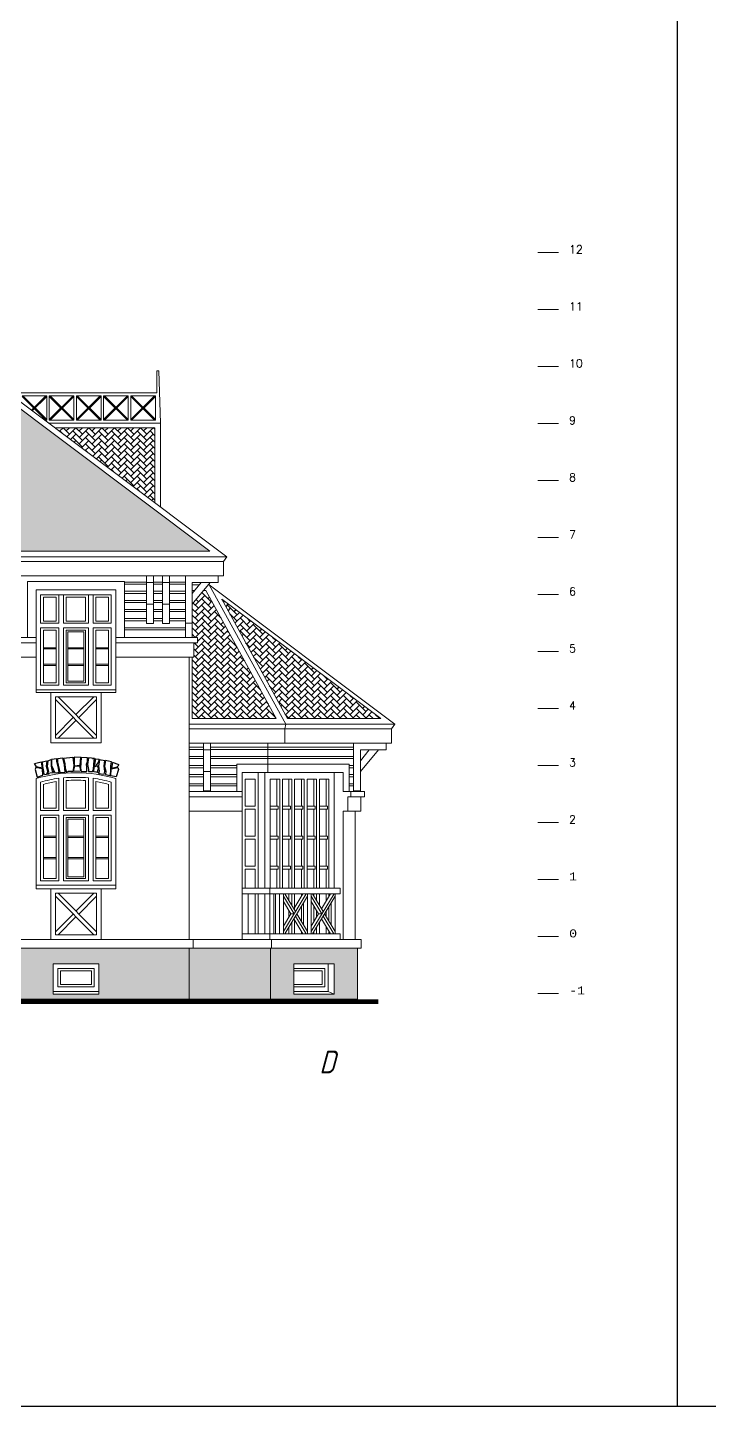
# Model space of a CAD drawing. Header units: inches. Extents: x 50528 to 135443, y 2123 to 51482.
# Drawn here: x 67429 to 79399, y 2123 to 26309 of the extents above; entities that cross this region are included whole.
import ezdxf

# ---------------------------------------------------------------- set-up
doc = ezdxf.new("R2010")
doc.units = ezdxf.units.IN
doc.header["$MEASUREMENT"] = 0
doc.linetypes.add('CENTER2', pattern=[1.125, 0.75, -0.125, 0.125, -0.125])
for name, color, linetype in [('Base axis', 40, 'CENTER2'), ('hatches', 8, 'Continuous'), ('wall', 140, 'Continuous')]:
    doc.layers.add(name, color=color, linetype=linetype)
doc.layers.add('Scale', color=60, linetype='Continuous', lineweight=13)
doc.styles.add('ESKD', font='eskd.shx', dxfattribs={"oblique": 15})
doc.styles.get("Standard").update_dxf_attribs({"font": 'simplex8.shx', "height": 250})

msp = doc.modelspace()

# ---------------------------------------------------------------- hatches: boundary and pattern name
at = {"layer": 'hatches', "ltscale": 50, "true_color": 0xcd6928}
h = msp.add_hatch(dxfattribs=at)
h.set_pattern_fill('AR-HBONE', color=32, scale=20, style=0)
h.paths.add_polyline_path([(64187, 21464), (63649, 21464), (63649, 21365), (64187, 21365)], flags=17)
h.paths.add_polyline_path([(60388, 19245), (60388, 19245), (60388, 19245), (60246, 19245), (62041, 17899), (61558, 17899), (61525, 17924), (58633, 17924), (58600, 17899), (58118, 17899), (60079, 19370), (60246, 19245)], flags=16)
h.paths.add_polyline_path([(61841, 17924), (61834, 17924), (61834, 17924), (61832, 17930)], flags=0)
h.paths.add_polyline_path([(60079, 18883), (61225, 18024), (58933, 18024)], flags=0)
h.paths.add_polyline_path([(60079, 18821), (61075, 18074), (59083, 18074)], flags=0)
h.paths.add_polyline_path([(60677, 19676), (61802, 19642)], flags=16)
h.paths.add_polyline_path([(62123, 18355), (63248, 18321), (63349, 18321), (62224, 18355)], flags=16)
h.paths.add_polyline_path([(63599, 21464), (63599, 21649), (63353, 21464)], flags=17)
h.paths.add_polyline_path([(64187, 21464), (64187, 21695), (63661, 21695), (63649, 21686), (63649, 21464)], flags=17)
h.paths.add_polyline_path([(64237, 21681), (64237, 21464), (64526, 21464)], flags=17)
h.paths.add_polyline_path([(59061, 20070), (59061, 19849), (57126, 19849), (57126, 20070), (57081, 20070), (57081, 20191), (53990, 20191), (53990, 17124), (70629, 17124), (64534, 21695), (64335, 21695), (64642, 21464), (64237, 21464), (64237, 21365), (64328, 21365), (64328, 21154), (64290, 21154), (64290, 19265), (64245, 19265), (64245, 18821), (63613, 18821), (63613, 19265), (63568, 19265), (63568, 21154), (63530, 21154), (63530, 21365), (63599, 21365), (63599, 21464), (63237, 21464), (63544, 21695), (61124, 21695), (59119, 20191), (59104, 20191), (59104, 20070)])
h.paths.add_polyline_path([(62797, 17698), (63451, 17698)], flags=16)
h = msp.add_hatch(dxfattribs=at)
h.set_pattern_fill('AR-HBONE', color=32, scale=20, style=0)
h.paths.add_polyline_path([(67908, 19290), (69663, 17974), (69663, 19290)])
h = msp.add_hatch(dxfattribs=at)
h.set_pattern_fill('AR-HBONE', color=32, scale=20, style=0)
h.paths.add_polyline_path([(70560, 16433), (70518, 16433), (70321, 16196), (70321, 15859), (70316, 15859), (70316, 15610), (70411, 15610), (70411, 15515), (70346, 15515), (70346, 15265), (70316, 15265), (70316, 14188), (71796, 14188)])
h = msp.add_hatch(dxfattribs=at)
h.set_pattern_fill('AR-HBONE', color=32, scale=20, style=0)
h.paths.add_polyline_path([(70837, 16282), (73629, 14188), (71990, 14188)])
at = {"layer": 'hatches'}
h = msp.add_hatch(dxfattribs=at)
h.set_pattern_fill('AR-B816C', color=256, scale=20)
h.paths.add_polyline_path([(73219, 10164), (71696, 10164), (71696, 9264), (73219, 9264)])
h.paths.add_polyline_path([(72104, 9884), (72811, 9884), (72811, 9353), (72104, 9353), (72104, 9403)], flags=16)
h.paths.add_polyline_path([(71696, 10164), (70266, 10164), (70266, 9264), (71696, 9264)])
h.paths.add_polyline_path([(62388, 9890), (61870, 9890), (61870, 10164), (61086, 10164), (61086, 9264), (62388, 9264)])
h.paths.add_polyline_path([(66549, 10164), (62388, 10164), (62388, 9264), (66549, 9264)])
h.paths.add_polyline_path([(70266, 10164), (66549, 10164), (66549, 9264), (70266, 9264)])
h.paths.add_polyline_path([(67879, 9884), (68679, 9884), (68679, 9403), (68679, 9353), (67879, 9353), (67879, 9403)], flags=16)
h.paths.add_polyline_path([(67959, 9804), (68600, 9804), (68600, 9483), (67959, 9483)], flags=0)
h.paths.add_polyline_path([(68009, 9764), (68550, 9764), (68550, 9523), (68009, 9523)], flags=0)

# ---------------------------------------------------------------- linework, layer by layer
for p, q in [((78833, 51482), (78833, 2123)), ((100683, 2123), (50528, 2123))]:
    msp.add_line(p, q)
at = {"layer": 'hatches', "color": 55, "ltscale": 50, "true_color": 0x999b37}
for p, q in [((67549, 13400, -45), (67670, 13428, -45)), ((67549, 13400, -45), (67670, 13428, -45)), ((67554, 13399, -45), (67549, 13400, -45)), ((67584, 13340, -45), (67554, 13399, -45)), ((67584, 13340, -45), (67554, 13399, -45)), ((67575, 13330, -45), (67563, 13294, -45)), ((67575, 13330, -45), (67563, 13294, -45)), ((67690, 13307, -45), (67575, 13330, -45)), ((67690, 13307, -45), (67575, 13330, -45)), ((67688, 13316, -45), (67584, 13340, -45)), ((67688, 13316, -45), (67584, 13340, -45)), ((67670, 13428, -45), (67688, 13316, -45)), ((67670, 13428, -45), (67688, 13316, -45)), ((67685, 13427, -45), (67770, 13446, -45)), ((67685, 13427, -45), (67770, 13446, -45)), ((67685, 13427, -45), (67689, 13350, -45)), ((67685, 13427, -45), (67689, 13350, -45)), ((67689, 13350, -45), (67707, 13257, -45)), ((67689, 13350, -45), (67707, 13257, -45)), ((67696, 13195, -45), (67690, 13307, -45)), ((67696, 13195, -45), (67690, 13307, -45)), ((67770, 13446, -45), (67755, 13352, -45)), ((67755, 13352, -45), (67787, 13249, -45)), ((67786, 13448, -45), (67776, 13350, -45)), ((67776, 13350, -45), (67794, 13257, -45)), ((67786, 13448, -45), (67842, 13469, -45)), ((67842, 13469, -45), (67846, 13352, -45)), ((67846, 13352, -45), (67863, 13266, -45)), ((67941, 13482, -45), (67850, 13470, -45)), ((67850, 13470, -45), (67852, 13366, -45)), ((67852, 13366, -45), (67906, 13239, -45)), ((67943, 13438, -45), (67941, 13482, -45)), ((67969, 13346, -45), (67943, 13438, -45)), ((68050, 13495, -45), (67956, 13483, -45)), ((67956, 13483, -45), (67956, 13421, -45)), ((67956, 13421, -45), (67997, 13245, -45)), ((67985, 13245, -45), (67969, 13346, -45)), ((68076, 13374, -45), (68050, 13495, -45)), ((68063, 13496, -45), (68225, 13511, -45)), ((68063, 13496, -45), (68081, 13400, -45)), ((68092, 13250, -45), (68076, 13374, -45)), ((68081, 13400, -45), (68088, 13319, -45)), ((68088, 13319, -45), (68110, 13250, -45)), ((68241, 13363, -45), (68222, 13257, -45)), ((68225, 13511, -45), (68241, 13363, -45)), ((68233, 13257, -45), (68257, 13354, -45)), ((68245, 13511, -45), (68249, 13358, -45)), ((68362, 13504, -45), (68245, 13511, -45)), ((68249, 13358, -45), (68350, 13369, -45)), ((68257, 13354, -45), (68343, 13359, -45)), ((68343, 13359, -45), (68356, 13278, -45)), ((68350, 13369, -45), (68362, 13504, -45)), ((68371, 13504, -45), (68359, 13316, -45)), ((68359, 13316, -45), (68372, 13257, -45)), ((68479, 13501, -45), (68371, 13504, -45)), ((68466, 13387, -45), (68481, 13434, -45)), ((68469, 13334, -45), (68466, 13387, -45)), ((68472, 13258, -45), (68469, 13334, -45)), ((68481, 13434, -45), (68479, 13501, -45)), ((68499, 13499, -45), (68481, 13383, -45)), ((68481, 13383, -45), (68500, 13295, -45)), ((68605, 13487, -45), (68499, 13499, -45)), ((68687, 13469, -45), (68570, 13484, -45)), ((68587, 13288, -45), (68592, 13390, -45)), ((68592, 13390, -45), (68605, 13487, -45)), ((68592, 13254, -45), (68596, 13340, -45)), ((68596, 13340, -45), (68647, 13361, -45)), ((68620, 13484, -45), (68598, 13348, -45)), ((68598, 13348, -45), (68645, 13366, -45)), ((68640, 13372, -45), (68682, 13432, -45)), ((68642, 13367, -45), (68673, 13326, -45)), ((68673, 13326, -45), (68644, 13236, -45)), ((68695, 13467, -45), (68676, 13352, -45)), ((68676, 13352, -45), (68686, 13268, -45)), ((68682, 13432, -45), (68687, 13469, -45)), ((68783, 13448, -45), (68695, 13467, -45)), ((68774, 13359, -45), (68783, 13448, -45)), ((68783, 13257, -45), (68774, 13359, -45)), ((68796, 13451, -45), (68782, 13350, -45)), ((68782, 13350, -45), (68801, 13263, -45)), ((68902, 13428, -45), (68796, 13451, -45)), ((68889, 13256, -45), (68893, 13357, -45)), ((68891, 13186, -45), (68898, 13307, -45)), ((68893, 13357, -45), (68902, 13428, -45)), ((68898, 13307, -45), (69013, 13330, -45)), ((68898, 13307, -45), (69013, 13330, -45)), ((68921, 13417, -45), (68900, 13316, -45)), ((68900, 13316, -45), (69004, 13340, -45)), ((68900, 13316, -45), (69004, 13340, -45)), ((69039, 13379, -45), (68921, 13417, -45)), ((69039, 13379, -45), (68921, 13417, -45)), ((69004, 13340, -45), (69034, 13369, -45)), ((69004, 13340, -45), (69034, 13369, -45)), ((69013, 13330, -45), (69025, 13294, -45)), ((69013, 13330, -45), (69025, 13294, -45)), ((67563, 13294, -45), (67598, 13160, -45)), ((67563, 13294, -45), (67598, 13160, -45)), ((67598, 13160, -45), (67696, 13195, -45)), ((67598, 13160, -45), (67696, 13195, -45)), ((67727, 13200, -45), (67707, 13257, -45)), ((67803, 13216, -45), (67727, 13200, -45)), ((67764, 13225, -45), (67794, 13257, -45)), ((67887, 13237, -45), (67764, 13225, -45)), ((67787, 13249, -45), (67803, 13216, -45)), ((67863, 13266, -45), (67887, 13237, -45)), ((67906, 13239, -45), (67959, 13242, -45)), ((67959, 13242, -45), (67985, 13245, -45)), ((67997, 13245, -45), (68092, 13250, -45)), ((68110, 13250, -45), (68144, 13262, -45)), ((68352, 13263, -45), (68233, 13257, -45)), ((68356, 13278, -45), (68352, 13263, -45)), ((68372, 13257, -45), (68472, 13258, -45)), ((68500, 13295, -45), (68497, 13260, -45)), ((68497, 13260, -45), (68571, 13258, -45)), ((68571, 13258, -45), (68587, 13288, -45)), ((68694, 13236, -45), (68592, 13254, -45)), ((68686, 13268, -45), (68677, 13227, -45)), ((68677, 13227, -45), (68772, 13211, -45)), ((68772, 13211, -45), (68783, 13257, -45)), ((68801, 13263, -45), (68799, 13207, -45)), ((68799, 13207, -45), (68877, 13192, -45)), ((68877, 13192, -45), (68889, 13256, -45)), ((68982, 13165, -45), (68891, 13186, -45)), ((68982, 13165, -45), (68891, 13186, -45)), ((69025, 13294, -45), (68982, 13165, -45)), ((69025, 13294, -45), (68982, 13165, -45))]:
    msp.add_line(p, q, dxfattribs=at)
at = {"layer": 'hatches', "color": 0}
for p, q in [((66549, 9264, -45), (70266, 9264, -43)), ((70266, 9264, -43), (71696, 9264, -43)), ((71696, 9264, -43), (73219, 9264, -43))]:
    msp.add_line(p, q, dxfattribs=at)
at = {"layer": 'hatches', "color": 55, "ltscale": 50, "true_color": 0x999b37}
msp.add_open_spline([(68222, 13257, -45), (68202, 13258, -45), (68173, 13259, -45), (68144, 13262, -45)], degree=3, dxfattribs=at)
at = {"layer": 'Scale'}
for p, q in [((76388, 22364, -45), (76748, 22364, -45)), ((76388, 21364, -45), (76748, 21364, -45)), ((76388, 20364, -45), (76748, 20364, -45)), ((76388, 19364, -45), (76748, 19364, -45)), ((76388, 18364, -45), (76748, 18364, -45)), ((76388, 17364, -45), (76748, 17364, -45)), ((76388, 16364, -45), (76748, 16364, -45)), ((76388, 15364, -45), (76748, 15364, -45)), ((76388, 14364, -45), (76748, 14364, -45)), ((76388, 13364, -45), (76748, 13364, -45)), ((76388, 12364, -45), (76748, 12364, -45)), ((76388, 11364, -45), (76748, 11364, -45)), ((76388, 10364, -45), (76748, 10364, -45)), ((76388, 9364, -45), (76748, 9364, -45))]:
    msp.add_line(p, q, dxfattribs=at)
at = {"layer": 'Scale', "color": 8, "linetype": 'Continuous', "lineweight": 15, "ltscale": 0.13, "const_width": 80}
msp.add_lwpolyline([(52599, 9224), (73589, 9224)], dxfattribs=at)
at = {"layer": 'wall', "color": 7, "linetype": 'Continuous', "lineweight": 15, "ltscale": 0.13, "true_color": 0xffffff}
for p, q in [((70929, 17024, -43), (64568, 21795, -43)), ((70629, 17124, -43), (64534, 21695, -43)), ((69697, 20285, -41), (69697, 19902, -41)), ((69734, 20285, -41), (69697, 20285, -41)), ((69734, 20285, -41), (69763, 19370, -41)), ((69697, 19902, -41), (67091, 19902, -41)), ((67765, 19852, -41), (67332, 19852, -41)), ((67332, 19838, -41), (67750, 19420, -41)), ((67346, 19852, -41), (67765, 19434, -41)), ((67496, 19599, -41), (67750, 19852, -41)), ((67512, 19586, -41), (67765, 19838, -41)), ((67765, 19852, -41), (67765, 19420, -41)), ((67765, 19852, -41), (67765, 19420, -41)), ((67810, 19434, -41), (68228, 19852, -41)), ((68242, 19852, -41), (67810, 19852, -41)), ((67810, 19852, -41), (67810, 19420, -41)), ((67810, 19838, -41), (68228, 19420, -41)), ((67824, 19852, -41), (68242, 19434, -41)), ((67824, 19420, -41), (68242, 19838, -41)), ((68242, 19852, -41), (68242, 19420, -41)), ((68242, 19852, -41), (68242, 19420, -41)), ((68572, 19852, -41), (68287, 19852, -41)), ((68287, 19434, -41), (68705, 19852, -41)), ((68720, 19852, -41), (68287, 19852, -41)), ((68287, 19852, -41), (68287, 19420, -41)), ((68287, 19838, -41), (68705, 19420, -41)), ((68301, 19852, -41), (68720, 19434, -41)), ((68301, 19420, -41), (68720, 19838, -41)), ((68720, 19852, -41), (68720, 19420, -41)), ((68720, 19852, -41), (68720, 19420, -41)), ((69050, 19852, -41), (68765, 19852, -41)), ((68765, 19434, -41), (69183, 19852, -41)), ((69197, 19852, -41), (68765, 19852, -41)), ((68765, 19852, -41), (68765, 19420, -41)), ((68765, 19838, -41), (69183, 19420, -41)), ((68779, 19852, -41), (69197, 19434, -41)), ((68779, 19420, -41), (69197, 19838, -41)), ((69197, 19852, -41), (69197, 19420, -41)), ((69197, 19852, -41), (69197, 19420, -41)), ((69527, 19852, -41), (69242, 19852, -41)), ((69242, 19434, -41), (69660, 19852, -41)), ((69675, 19852, -41), (69242, 19852, -41)), ((69242, 19852, -41), (69242, 19420, -41)), ((69242, 19838, -41), (69660, 19420, -41)), ((69256, 19852, -41), (69675, 19434, -41)), ((69256, 19420, -41), (69675, 19838, -41)), ((69675, 19852, -41), (69675, 19420, -41)), ((67734, 19420, -41), (67765, 19420, -41)), ((67801, 19370, -45), (69763, 19370, -45)), ((67801, 19370, -41), (69763, 19370, -41)), ((67810, 19420, -41), (68242, 19420, -41)), ((68287, 19420, -41), (68720, 19420, -41)), ((68765, 19420, -41), (69197, 19420, -41)), ((69242, 19420, -41), (69675, 19420, -41)), ((69763, 17899, -43), (69763, 19370, -41)), ((67908, 19290, -41), (69663, 19290, -41)), ((69663, 17974, -43), (69663, 19290, -41)), ((70929, 17024, -40), (53890, 17024, -40)), ((53890, 16944, -40), (70869, 16944, -40)), ((70629, 17124, -40), (53990, 17124, -40)), ((70869, 16944, -43), (70929, 17024, -43)), ((70869, 16694, -43), (70869, 16944, -43)), ((70869, 16944, -43), (70869, 16694, -43)), ((53890, 16694, -45), (70869, 16694, -45)), ((69520, 16694, -40), (69520, 15857, -40)), ((69640, 16694, -40), (69640, 15857, -40)), ((69800, 16694, -38), (69800, 15857, -38)), ((69920, 16694, -38), (69920, 15857, -38)), ((70201, 16694, -43), (70201, 15610, -43)), ((70774, 16696, -43), (70774, 16576, -43)), ((67429, 16594, -45), (67429, 15610, -45)), ((67429, 16594, -45), (69129, 16594, -45)), ((69129, 16594, -45), (69129, 15610, -45)), ((69129, 16582, -43), (69520, 16582, -38)), ((69129, 16544, -43), (69520, 16544, -38)), ((69640, 16574, -40), (69520, 16574, -40)), ((69640, 16583, -38), (69800, 16583, -38)), ((69640, 16544, -38), (69800, 16544, -38)), ((69920, 16574, -38), (69800, 16574, -38)), ((69920, 16583, -38), (70201, 16583, -43)), ((69920, 16544, -38), (70201, 16544, -43)), ((70321, 16576, -43), (70774, 16576, -43)), ((70321, 16576, -43), (70321, 15859, -43)), ((70321, 16196, -43), (70637, 16576, -43)), ((70321, 16381, -43), (70475, 16576, -43)), ((70440, 16533, -45), (70321, 16533, -45)), ((70619, 16533, -45), (70601, 16533, -45)), ((73879, 14088, -45), (70619, 16533, -45)), ((71965, 14088, -45), (70619, 16533, -45)), ((67579, 16444, -45), (67579, 14647, -45)), ((67579, 16444, -45), (68979, 16444, -45)), ((68899, 16359, -45), (67659, 16359, -45)), ((67659, 16359, -45), (67659, 15859, -45)), ((67709, 16319, -45), (67709, 15899, -45)), ((67929, 16319, -45), (67709, 16319, -45)), ((67929, 16319, -45), (67929, 15899, -45)), ((67979, 16359, -45), (67979, 15859, -45)), ((67979, 16359, -45), (67979, 15859, -45)), ((68059, 16359, -45), (68059, 15859, -45)), ((68449, 16319, -45), (68109, 16319, -45)), ((68109, 16319, -45), (68109, 15899, -45)), ((68449, 16319, -45), (68449, 15899, -45)), ((68499, 16359, -45), (68499, 15859, -45)), ((68579, 16359, -45), (68579, 15899, -45)), ((68579, 16359, -45), (68579, 15859, -45)), ((68849, 16319, -45), (68629, 16319, -45)), ((68629, 16319, -45), (68629, 15899, -45)), ((68849, 16319, -45), (68849, 15899, -45)), ((68899, 16359, -45), (68899, 15859, -45)), ((68979, 16444, -45), (68979, 14647, -45)), ((69129, 16422, -43), (69520, 16422, -38)), ((69129, 16384, -43), (69520, 16384, -38)), ((69129, 16262, -43), (69520, 16262, -38)), ((69129, 16224, -43), (69520, 16224, -38)), ((69640, 16422, -38), (69800, 16422, -38)), ((69640, 16384, -38), (69800, 16384, -38)), ((69640, 16262, -38), (69800, 16262, -38)), ((69640, 16224, -38), (69800, 16224, -38)), ((69920, 16422, -38), (70201, 16422, -43)), ((69920, 16384, -38), (70201, 16384, -43)), ((69920, 16262, -38), (70201, 16262, -43)), ((69920, 16224, -38), (70201, 16224, -43)), ((70361, 16433, -45), (70321, 16433, -45)), ((70560, 16433, -45), (70518, 16433, -45)), ((71796, 14188, -45), (70560, 16433, -45)), ((73629, 14188, -45), (70837, 16282, -45)), ((71990, 14188, -45), (70837, 16282, -45)), ((69129, 16102, -43), (69520, 16102, -38)), ((69129, 16064, -43), (69520, 16064, -38)), ((69640, 16194, -40), (69520, 16194, -40)), ((69640, 16102, -38), (69800, 16102, -38)), ((69640, 16064, -38), (69800, 16064, -38)), ((69920, 16194, -38), (69800, 16194, -38)), ((69920, 16102, -38), (70201, 16102, -43)), ((69920, 16064, -38), (70201, 16064, -43)), ((67979, 15859, -45), (67659, 15859, -45)), ((67659, 15779, -45), (67979, 15779, -45)), ((67659, 15779, -45), (67979, 15779, -45)), ((67659, 15779, -45), (67659, 14773, -45)), ((67929, 15899, -45), (67709, 15899, -45)), ((67709, 15739, -45), (67709, 14813, -45)), ((67709, 15739, -45), (67929, 15739, -45)), ((67929, 15739, -45), (67929, 14813, -45)), ((67979, 15779, -45), (67979, 14773, -45)), ((67979, 15779, -45), (67979, 14773, -45)), ((68499, 15859, -45), (68059, 15859, -45)), ((68499, 15779, -45), (68059, 15779, -45)), ((68499, 15779, -45), (68059, 15779, -45)), ((68059, 15779, -45), (68059, 14773, -45)), ((68059, 15779, -45), (68059, 14773, -45)), ((68449, 15899, -45), (68109, 15899, -45)), ((68449, 15739, -45), (68109, 15739, -45)), ((68449, 15739, -45), (68109, 15739, -45)), ((68109, 15739, -45), (68109, 14813, -45)), ((68109, 15739, -45), (68109, 14813, -45)), ((68449, 15739, -45), (68449, 14813, -45)), ((68449, 15739, -45), (68449, 14813, -45)), ((68499, 15899, -45), (68499, 15859, -45)), ((68499, 15779, -45), (68499, 14773, -45)), ((68499, 15779, -45), (68499, 14773, -45)), ((68899, 15859, -45), (68579, 15859, -45)), ((68899, 15859, -45), (68579, 15859, -45)), ((68579, 15779, -45), (68579, 14773, -45)), ((68579, 15779, -45), (68579, 14773, -45)), ((68899, 15779, -45), (68579, 15779, -45)), ((68899, 15779, -45), (68579, 15779, -45)), ((68849, 15899, -45), (68629, 15899, -45)), ((68629, 15739, -45), (68629, 14813, -45)), ((68849, 15739, -45), (68629, 15739, -45)), ((68849, 15739, -45), (68849, 14813, -45)), ((68899, 15779, -45), (68899, 14773, -45)), ((69129, 15942, -43), (69520, 15942, -43)), ((69129, 15904, -43), (69520, 15904, -43)), ((69129, 15782, -43), (70201, 15782, -43)), ((69129, 15743, -43), (70201, 15743, -43)), ((69640, 15857, -40), (69520, 15857, -40)), ((69640, 15942, -43), (69800, 15942, -43)), ((69640, 15904, -43), (69800, 15904, -43)), ((69920, 15857, -38), (69800, 15857, -38)), ((69920, 15942, -43), (70201, 15942, -43)), ((69920, 15904, -43), (70201, 15904, -43)), ((70321, 15859, -43), (70201, 15859, -43)), ((70316, 15859, -43), (70316, 15610, -43)), ((62870, 15610, -45), (67579, 15610, -45)), ((67579, 15515, -45), (62870, 15515, -45)), ((68419, 15709, -45), (68139, 15709, -45)), ((68139, 15709, -45), (68139, 14843, -45)), ((68419, 15709, -45), (68419, 14843, -45)), ((68979, 15610, -43), (70411, 15610, -43)), ((70411, 15515, -43), (68979, 15515, -43)), ((70346, 15265, -43), (70346, 15515, -43)), ((70411, 15610, -43), (70411, 15515, -43)), ((67579, 15265, -45), (62870, 15265, -47)), ((67709, 15430, -45), (67929, 15430, -45)), ((67709, 15410, -45), (67929, 15410, -45)), ((68139, 15430, -45), (68419, 15430, -45)), ((68139, 15410, -45), (68419, 15410, -45)), ((68629, 15430, -45), (68849, 15430, -45)), ((68629, 15410, -45), (68849, 15410, -45)), ((70346, 15265, -43), (68979, 15265, -43)), ((70266, 15265, -43), (70266, 10314, -43)), ((70316, 15265, -43), (70316, 14188, -43)), ((67709, 15142, -45), (67929, 15142, -45)), ((67709, 15122, -45), (67929, 15122, -45)), ((68139, 15142, -45), (68419, 15142, -45)), ((68139, 15122, -45), (68419, 15122, -45)), ((68629, 15142, -45), (68849, 15142, -45)), ((68629, 15122, -45), (68849, 15122, -45)), ((67979, 14773, -45), (67659, 14773, -45)), ((67709, 14813, -45), (67929, 14813, -45)), ((68499, 14773, -45), (68059, 14773, -45)), ((68109, 14813, -45), (68449, 14813, -45)), ((68419, 14843, -45), (68139, 14843, -45)), ((68899, 14773, -45), (68579, 14773, -45)), ((68629, 14813, -45), (68849, 14813, -45)), ((67579, 14693, -45), (68979, 14693, -45)), ((68979, 14693, -45), (67579, 14693, -45)), ((68979, 14647, -45), (67579, 14647, -45)), ((67837, 14647, -45), (67837, 13762, -45)), ((68642, 14572, -45), (67917, 14572, -45)), ((67917, 13842, -45), (67917, 14572, -45)), ((68591, 13842, -46), (67917, 14521, -45)), ((68642, 13893, -46), (67967, 14572, -45)), ((68591, 14572, -45), (68279, 14258, -45)), ((68642, 14521, -45), (68330, 14207, -45)), ((68642, 13842, -45), (68642, 14572, -45)), ((68722, 13762, -45), (68722, 14647, -45)), ((68228, 14207, -45), (67917, 13893, -46)), ((68279, 14156, -45), (67967, 13842, -46)), ((70266, 14088, -45), (73882, 14088, -45)), ((70316, 14188, -45), (71796, 14188, -45)), ((71945, 14008, -43), (71965, 14088, -45)), ((71990, 14188, -45), (73629, 14188, -45)), ((73819, 14008, -45), (73879, 14088, -45)), ((67917, 13842, -46), (68642, 13842, -46)), ((73819, 14008, -45), (70266, 14008, -45)), ((71945, 13758, -43), (71945, 14008, -43)), ((73819, 13758, -45), (73819, 14008, -45)), ((73819, 14008, -45), (73819, 13758, -45)), ((67837, 13762, -46), (68722, 13762, -46)), ((70266, 13758, -45), (73819, 13758, -45)), ((73819, 13758, -45), (70266, 13758, -45)), ((70266, 13685, -43), (70518, 13686, -43)), ((70266, 13646, -43), (70518, 13646, -43)), ((70518, 13758, -45), (70518, 12921, -45)), ((70638, 13638, -45), (70518, 13638, -45)), ((70638, 13758, -45), (70638, 12921, -45)), ((70638, 13685, -45), (73151, 13687, -45)), ((70638, 13646, -45), (73151, 13646, -45)), ((71647, 13240, -51), (71647, 13758, -44)), ((73151, 13758, -45), (73151, 12911, -45)), ((73271, 13640, -45), (73724, 13640, -45)), ((73271, 13640, -45), (73271, 12923, -45)), ((73271, 13260, -45), (73587, 13640, -45)), ((73271, 13445, -45), (73425, 13640, -45)), ((73724, 13760, -45), (73724, 13640, -45)), ((70266, 13525, -43), (70518, 13525, -43)), ((70266, 13486, -43), (70518, 13486, -43)), ((70266, 13365, -43), (70518, 13365, -43)), ((70266, 13326, -43), (70518, 13326, -43)), ((70638, 13524, -45), (73151, 13525, -45)), ((70638, 13486, -45), (73151, 13486, -45)), ((70638, 13365, -45), (71105, 13365, -45)), ((70638, 13326, -45), (71105, 13326, -45)), ((71105, 13390, -45), (71105, 12911, -45)), ((73076, 13390, -45), (71105, 13390, -45)), ((73076, 12911, -45), (73076, 13390, -45)), ((73076, 13365, -45), (73151, 13365, -45)), ((73076, 13326, -45), (73151, 13326, -45)), ((67579, 13136, -45), (67579, 11199, -45)), ((67659, 13074, -45), (67659, 12574, -45)), ((67929, 13084, -45), (67929, 12614, -45)), ((67979, 13141, -45), (67979, 12574, -45)), ((67979, 13141, -45), (67979, 12574, -45)), ((68059, 13148, -45), (68059, 12574, -45)), ((68109, 13102, -45), (68109, 12614, -45)), ((68449, 13102, -45), (68449, 12614, -45)), ((68499, 13148, -45), (68499, 12574, -45)), ((68579, 13141, -45), (68579, 12614, -45)), ((68579, 13141, -45), (68579, 12574, -45)), ((68629, 13084, -45), (68629, 12614, -45)), ((68899, 13074, -45), (68899, 12574, -45)), ((68979, 13136, -45), (68979, 11199, -45)), ((70266, 13205, -43), (70518, 13205, -43)), ((70266, 13166, -43), (70518, 13166, -43)), ((70638, 13258, -45), (70518, 13258, -45)), ((70638, 13205, -45), (71105, 13205, -45)), ((70638, 13166, -45), (71105, 13166, -45)), ((71199, 13240, -43), (71199, 10314, -43)), ((72969, 13240, -45), (71199, 13240, -45)), ((71426, 13125, -47), (71249, 13125, -47)), ((71249, 13125, -47), (71249, 12649, -45)), ((71426, 13125, -47), (71426, 12649, -45)), ((71476, 13240, -47), (71476, 11214, -43)), ((71597, 11214, -43), (71597, 13240, -47)), ((71690, 13125, -47), (71855, 13125, -47)), ((71690, 11214, -43), (71690, 13125, -47)), ((71786, 13125, -47), (71855, 13125, -47)), ((71786, 13125, -47), (71855, 13125, -47)), ((71786, 13125, -47), (71855, 13125, -47)), ((71786, 13125, -47), (71855, 13125, -47)), ((71786, 13125, -47), (71855, 13125, -47)), ((71805, 12649, -45), (71805, 13125, -47)), ((71805, 12649, -45), (71805, 13125, -47)), ((71805, 12649, -45), (71805, 13125, -47)), ((71855, 11214, -43), (71855, 13125, -47)), ((71855, 11214, -43), (71855, 13125, -47)), ((71855, 11214, -43), (71855, 13125, -47)), ((71905, 13125, -47), (72068, 13125, -47)), ((71905, 11214, -43), (71905, 13125, -47)), ((71905, 11214, -43), (71905, 13125, -47)), ((71905, 11214, -43), (71905, 13125, -47)), ((71944, 13125, -47), (72068, 13125, -47)), ((71944, 13125, -47), (72068, 13125, -47)), ((71944, 13125, -47), (72068, 13125, -47)), ((71944, 13125, -47), (72068, 13125, -47)), ((71944, 13125, -47), (72068, 13125, -47)), ((72018, 12649, -45), (72018, 13125, -47)), ((72018, 12649, -45), (72018, 13125, -47)), ((72018, 12649, -45), (72018, 13125, -47)), ((72068, 11214, -43), (72068, 13125, -47)), ((72068, 11214, -43), (72068, 13125, -47)), ((72068, 11214, -43), (72068, 13125, -47)), ((72118, 13125, -47), (72287, 13125, -47)), ((72118, 11214, -43), (72118, 13125, -47)), ((72118, 11214, -43), (72118, 13125, -47)), ((72118, 11214, -43), (72118, 13125, -47)), ((72137, 13125, -47), (72287, 13125, -47)), ((72237, 12649, -45), (72237, 13125, -47)), ((72287, 11214, -43), (72287, 13125, -47)), ((72337, 11214, -43), (72337, 13125, -47)), ((72337, 13125, -47), (72502, 13125, -47)), ((72337, 13125, -47), (72502, 13125, -47)), ((72452, 13125, -47), (72452, 12649, -45)), ((72502, 13125, -47), (72502, 11214, -43)), ((72552, 13125, -47), (72719, 13125, -47)), ((72552, 13125, -47), (72552, 11214, -43)), ((72552, 13125, -47), (72719, 13125, -47)), ((72669, 12649, -45), (72669, 13125, -47)), ((72719, 11863, -43), (72719, 13125, -47)), ((72813, 11214, -43), (72813, 13240, -47)), ((72969, 12911, -43), (72969, 13240, -43)), ((73076, 13205, -45), (73151, 13205, -45)), ((73076, 13166, -45), (73151, 13166, -45)), ((67709, 13035, -45), (67709, 12614, -45)), ((68849, 13035, -45), (68849, 12614, -45)), ((70266, 13045, -45), (70518, 13045, -45)), ((70266, 13006, -45), (70518, 13006, -45)), ((71199, 12911, -47), (70266, 12911, -47)), ((70518, 12921, -45), (70638, 12921, -45)), ((70638, 13045, -45), (71105, 13045, -45)), ((70638, 13006, -45), (71105, 13006, -45)), ((73346, 12911, -47), (72969, 12911, -47)), ((73076, 13045, -45), (73151, 13045, -45)), ((73076, 13006, -45), (73151, 13006, -45)), ((73102, 12911, -45), (73102, 12816, -45)), ((73271, 12923, -45), (73151, 12923, -45)), ((73346, 12911, -45), (73346, 12816, -45)), ((67929, 12614, -45), (67709, 12614, -45)), ((68449, 12614, -45), (68109, 12614, -45)), ((68499, 12614, -45), (68499, 12574, -45)), ((68849, 12614, -45), (68629, 12614, -45)), ((71199, 12816, -47), (70266, 12816, -47)), ((71426, 12649, -45), (71249, 12649, -45)), ((71426, 12599, -45), (71249, 12599, -45)), ((71249, 12599, -45), (71249, 12123, -43)), ((71426, 12599, -45), (71426, 12123, -43)), ((71690, 12649, -45), (71830, 12649, -45)), ((71690, 12599, -45), (71830, 12599, -45)), ((71690, 12599, -45), (71830, 12599, -45)), ((71690, 12599, -45), (71830, 12599, -45)), ((71752, 12649, -45), (71830, 12649, -45)), ((71752, 12649, -45), (71830, 12649, -45)), ((71805, 12123, -43), (71805, 12599, -45)), ((71805, 12123, -43), (71805, 12599, -45)), ((71805, 12123, -43), (71805, 12599, -45)), ((71830, 12599, -45), (71830, 12649, -45)), ((71830, 12599, -45), (71830, 12649, -45)), ((71830, 12599, -45), (71830, 12649, -45)), ((71905, 12649, -45), (72043, 12649, -45)), ((71905, 12599, -45), (72043, 12599, -45)), ((71944, 12649, -45), (72043, 12649, -45)), ((71944, 12649, -45), (72043, 12649, -45)), ((71944, 12599, -45), (72043, 12599, -45)), ((71944, 12599, -45), (72043, 12599, -45)), ((72018, 12123, -43), (72018, 12599, -45)), ((72018, 12123, -43), (72018, 12599, -45)), ((72018, 12123, -43), (72018, 12599, -45)), ((72043, 12599, -45), (72043, 12649, -45)), ((72043, 12599, -45), (72043, 12649, -45)), ((72043, 12599, -45), (72043, 12649, -45)), ((72118, 12649, -45), (72262, 12649, -45)), ((72118, 12599, -45), (72262, 12599, -45)), ((72237, 12123, -43), (72237, 12599, -45)), ((72262, 12599, -45), (72262, 12649, -45)), ((72337, 12649, -45), (72477, 12649, -45)), ((72337, 12599, -45), (72477, 12599, -45)), ((72452, 12599, -45), (72452, 12123, -43)), ((72477, 12599, -45), (72477, 12649, -45)), ((72552, 12649, -45), (72694, 12649, -45)), ((72552, 12599, -45), (72694, 12599, -45)), ((72669, 12123, -43), (72669, 12599, -45)), ((72694, 12599, -45), (72694, 12649, -45)), ((73346, 12816, -47), (73052, 12816, -45)), ((73052, 12566, -45), (73052, 12816, -45)), ((73281, 12566, -45), (73281, 12816, -45)), ((67979, 12574, -45), (67659, 12574, -45)), ((67659, 12494, -45), (67979, 12494, -45)), ((67659, 12494, -45), (67979, 12494, -45)), ((67659, 12494, -45), (67659, 11344, -45)), ((67709, 12454, -45), (67709, 11384, -45)), ((67709, 12454, -45), (67929, 12454, -45)), ((67929, 12454, -45), (67929, 11384, -45)), ((67979, 12494, -45), (67979, 11344, -45)), ((67979, 12494, -45), (67979, 11344, -45)), ((68499, 12574, -45), (68059, 12574, -45)), ((68499, 12494, -45), (68059, 12494, -45)), ((68499, 12494, -45), (68059, 12494, -45)), ((68059, 12494, -45), (68059, 11344, -45)), ((68059, 12494, -45), (68059, 11344, -45)), ((68449, 12454, -45), (68109, 12454, -45)), ((68449, 12454, -45), (68109, 12454, -45)), ((68109, 12454, -45), (68109, 11384, -45)), ((68419, 12424, -45), (68139, 12424, -45)), ((68139, 12424, -45), (68139, 11414, -45)), ((68419, 12424, -45), (68419, 11414, -45)), ((68449, 12454, -45), (68449, 11384, -45)), ((68499, 12494, -45), (68499, 11344, -45)), ((68499, 12494, -45), (68499, 11344, -45)), ((68899, 12574, -45), (68579, 12574, -45)), ((68899, 12574, -45), (68579, 12574, -45)), ((68579, 12494, -45), (68579, 11344, -45)), ((68579, 12494, -45), (68579, 11344, -45)), ((68899, 12494, -45), (68579, 12494, -45)), ((68899, 12494, -45), (68579, 12494, -45)), ((68629, 12454, -45), (68629, 11384, -45)), ((68849, 12454, -45), (68629, 12454, -45)), ((68849, 12454, -45), (68849, 11384, -45)), ((68899, 12494, -45), (68899, 11344, -45)), ((70266, 12566, -47), (71199, 12566, -47)), ((71199, 12556, -43), (71199, 12556, -43)), ((72719, 11214, -43), (72719, 12381, -43)), ((72969, 12566, -47), (73281, 12566, -47)), ((72969, 10314, -46), (72969, 12566, -43)), ((73183, 12566, -43), (73183, 10314, -43)), ((67709, 12123, -45), (67929, 12123, -45)), ((67709, 12103, -45), (67929, 12103, -45)), ((68139, 12123, -45), (68419, 12123, -45)), ((68139, 12103, -45), (68419, 12103, -45)), ((68629, 12123, -45), (68849, 12123, -45)), ((68629, 12103, -45), (68849, 12103, -45)), ((71426, 12123, -43), (71249, 12123, -43)), ((71690, 12123, -43), (71830, 12123, -43)), ((71690, 12123, -43), (71830, 12123, -43)), ((71690, 12123, -43), (71830, 12123, -43)), ((71830, 12073, -43), (71830, 12123, -43)), ((71830, 12073, -43), (71830, 12123, -43)), ((71830, 12073, -43), (71830, 12123, -43)), ((71905, 12123, -43), (72043, 12123, -43)), ((71944, 12123, -43), (72043, 12123, -43)), ((71944, 12123, -43), (72043, 12123, -43)), ((72043, 12073, -43), (72043, 12123, -43)), ((72043, 12073, -43), (72043, 12123, -43)), ((72043, 12073, -43), (72043, 12123, -43)), ((72118, 12123, -43), (72262, 12123, -43)), ((72262, 12073, -43), (72262, 12123, -43)), ((72337, 12123, -43), (72477, 12123, -43)), ((72477, 12123, -43), (72477, 12073, -43)), ((72552, 12123, -43), (72694, 12123, -43)), ((72694, 12073, -43), (72694, 12123, -43)), ((71426, 12073, -43), (71249, 12073, -43)), ((71249, 12073, -43), (71249, 11597, -43)), ((71426, 12073, -43), (71426, 11597, -43)), ((71690, 12073, -43), (71830, 12073, -43)), ((71752, 12073, -43), (71830, 12073, -43)), ((71752, 12073, -43), (71830, 12073, -43)), ((71805, 11597, -43), (71805, 12073, -43)), ((71805, 11597, -43), (71805, 12073, -43)), ((71805, 11597, -43), (71805, 12073, -43)), ((71905, 12073, -43), (72043, 12073, -43)), ((71944, 12073, -43), (72043, 12073, -43)), ((71944, 12073, -43), (72043, 12073, -43)), ((72018, 11597, -43), (72018, 12073, -43)), ((72018, 11597, -43), (72018, 12073, -43)), ((72018, 11597, -43), (72018, 12073, -43)), ((72118, 12073, -43), (72262, 12073, -43)), ((72237, 11597, -43), (72237, 12073, -43)), ((72337, 12073, -43), (72477, 12073, -43)), ((72452, 12073, -43), (72452, 11597, -43)), ((72552, 12073, -43), (72694, 12073, -43)), ((72669, 11597, -43), (72669, 12073, -43)), ((67709, 11749, -45), (67929, 11749, -45)), ((67709, 11729, -45), (67929, 11729, -45)), ((68139, 11749, -45), (68419, 11749, -45)), ((68139, 11729, -45), (68419, 11729, -45)), ((68629, 11749, -45), (68849, 11749, -45)), ((68629, 11729, -45), (68849, 11729, -45)), ((67709, 11384, -45), (67929, 11384, -45)), ((68109, 11384, -45), (68449, 11384, -45)), ((68419, 11414, -45), (68139, 11414, -45)), ((68629, 11384, -45), (68849, 11384, -45)), ((71426, 11597, -43), (71249, 11597, -43)), ((71426, 11547, -43), (71249, 11547, -43)), ((71249, 11547, -43), (71249, 11214, -43)), ((71426, 11547, -43), (71426, 11214, -43)), ((71690, 11597, -43), (71830, 11597, -43)), ((71690, 11597, -43), (71830, 11597, -43)), ((71690, 11597, -43), (71830, 11597, -43)), ((71690, 11547, -43), (71830, 11547, -43)), ((71752, 11547, -43), (71830, 11547, -43)), ((71752, 11547, -43), (71830, 11547, -43)), ((71805, 11214, -43), (71805, 11547, -43)), ((71805, 11214, -43), (71805, 11547, -43)), ((71805, 11214, -43), (71805, 11547, -43)), ((71830, 11547, -43), (71830, 11597, -43)), ((71830, 11547, -43), (71830, 11597, -43)), ((71830, 11547, -43), (71830, 11597, -43)), ((71905, 11597, -43), (72043, 11597, -43)), ((71905, 11547, -43), (72043, 11547, -43)), ((71944, 11597, -43), (72043, 11597, -43)), ((71944, 11597, -43), (72043, 11597, -43)), ((71944, 11547, -43), (72043, 11547, -43)), ((71944, 11547, -43), (72043, 11547, -43)), ((72018, 11214, -43), (72018, 11547, -43)), ((72018, 11214, -43), (72018, 11547, -43)), ((72018, 11214, -43), (72018, 11547, -43)), ((72043, 11547, -43), (72043, 11597, -43)), ((72043, 11547, -43), (72043, 11597, -43)), ((72043, 11547, -43), (72043, 11597, -43)), ((72118, 11597, -43), (72262, 11597, -43)), ((72118, 11547, -43), (72262, 11547, -43)), ((72237, 11214, -43), (72237, 11547, -43)), ((72262, 11547, -43), (72262, 11597, -43)), ((72337, 11597, -43), (72477, 11597, -43)), ((72337, 11547, -43), (72477, 11547, -43)), ((72452, 11547, -43), (72452, 11214, -43)), ((72477, 11597, -43), (72477, 11547, -43)), ((72477, 11597, -43), (72477, 11547, -43)), ((72552, 11597, -43), (72694, 11597, -43)), ((72552, 11547, -43), (72694, 11547, -43)), ((72669, 11214, -43), (72669, 11547, -43)), ((72694, 11547, -43), (72694, 11597, -43)), ((72694, 11547, -43), (72694, 11597, -43)), ((67579, 11264, -45), (68979, 11264, -45)), ((68979, 11264, -45), (67579, 11264, -45)), ((68979, 11199, -45), (67579, 11199, -45)), ((67979, 11344, -45), (67659, 11344, -45)), ((67837, 11199, -45), (67837, 10314, -45)), ((68499, 11344, -45), (68059, 11344, -45)), ((68899, 11344, -45), (68579, 11344, -45)), ((68722, 10314, -45), (68722, 11199, -45)), ((71199, 11214, -43), (72919, 11214, -43)), ((71734, 11214, -43), (71212, 11214, -43)), ((71685, 11214, -43), (71685, 10314, -43)), ((72919, 11214, -43), (72919, 11116, -43)), ((68642, 11124, -45), (67917, 11124, -45)), ((67917, 10394, -45), (67917, 11124, -45)), ((68591, 10394, -46), (67917, 11073, -45)), ((68642, 10445, -46), (67967, 11124, -45)), ((68591, 11124, -45), (68279, 10810, -45)), ((68642, 11073, -45), (68330, 10759, -45)), ((68642, 10394, -45), (68642, 11124, -45)), ((71199, 11116, -43), (71685, 11116, -43)), ((71299, 11116, -43), (71299, 10412, -43)), ((71426, 11114, -43), (71426, 10412, -43)), ((71476, 11116, -43), (71476, 10412, -43)), ((71593, 11116, -43), (71593, 10412, -43)), ((72919, 11116, -43), (71615, 11116, -43)), ((71752, 11116, -43), (71752, 10412, -43)), ((71784, 11116, -43), (71784, 10412, -43)), ((71854, 11116, -43), (71854, 10412, -43)), ((71921, 11116, -43), (71921, 10412, -43)), ((71921, 11116, -43), (71921, 10412, -43)), ((71921, 10451, -43), (72320, 11116, -43)), ((71921, 11075, -43), (72108, 10763, -43)), ((71921, 10978, -43), (72050, 10763, -43)), ((71943, 11116, -43), (72132, 10802, -43)), ((71944, 10412, -43), (72342, 11075, -43)), ((72018, 10992, -43), (72018, 11116, -43)), ((72018, 10992, -43), (72018, 11116, -43)), ((72068, 10908, -43), (72068, 11116, -43)), ((72068, 10908, -43), (72068, 11116, -43)), ((72102, 10850, -43), (72262, 11116, -43)), ((72118, 10825, -43), (72118, 11116, -43)), ((72118, 10825, -43), (72118, 11116, -43)), ((72118, 10825, -43), (72118, 11116, -43)), ((72237, 11074, -43), (72237, 11116, -43)), ((72237, 10626, -43), (72237, 10899, -43)), ((72272, 10958, -43), (72272, 10567, -43)), ((72342, 11114, -43), (72342, 10412, -43)), ((72409, 10451, -43), (72809, 11116, -43)), ((72409, 11114, -43), (72409, 10412, -43)), ((72409, 11114, -43), (72409, 10412, -43)), ((72409, 11075, -43), (72597, 10763, -43)), ((72409, 10978, -43), (72538, 10763, -43)), ((72431, 11116, -43), (72620, 10802, -43)), ((72433, 10412, -43), (72831, 11075, -43)), ((72452, 11116, -43), (72452, 11081, -43)), ((72452, 10906, -43), (72452, 10619, -43)), ((72502, 11116, -43), (72502, 10998, -43)), ((72552, 11116, -43), (72552, 10915, -43)), ((72591, 10850, -43), (72750, 11116, -43)), ((72669, 10981, -43), (72669, 11116, -43)), ((72719, 11064, -43), (72719, 11116, -43)), ((72719, 10636, -43), (72719, 10889, -43)), ((72761, 10958, -43), (72761, 10567, -43)), ((72831, 11116, -43), (72831, 10412, -43)), ((68228, 10759, -45), (67917, 10445, -46)), ((68279, 10708, -45), (67967, 10394, -46)), ((71921, 10548, -43), (72050, 10763, -43)), ((72018, 10709, -43), (72018, 10817, -43)), ((72018, 10709, -43), (72018, 10817, -43)), ((72108, 10763, -43), (72050, 10763, -43)), ((72102, 10675, -43), (72261, 10412, -43)), ((72118, 10412, -42), (72118, 10650, -42)), ((72118, 10412, -42), (72118, 10650, -42)), ((72131, 10800, -43), (72131, 10803, -43)), ((72132, 10724, -43), (72319, 10412, -43)), ((72155, 10763, -43), (72342, 10451, -43)), ((72156, 10762, -43), (72156, 10764, -43)), ((72409, 10548, -43), (72538, 10763, -43)), ((72502, 10823, -43), (72502, 10702, -42)), ((72597, 10763, -43), (72538, 10763, -43)), ((72591, 10675, -43), (72749, 10412, -43)), ((72620, 10724, -43), (72807, 10412, -43)), ((72643, 10763, -43), (72831, 10451, -43)), ((72669, 10719, -43), (72669, 10806, -43)), ((71685, 10412, -43), (71199, 10412, -43)), ((71685, 10412, -43), (72919, 10412, -43)), ((72018, 10412, -43), (72018, 10534, -43)), ((72068, 10412, -42), (72068, 10617, -42)), ((72068, 10412, -42), (72068, 10617, -42)), ((72237, 10412, -43), (72237, 10451, -43)), ((72452, 10444, -43), (72452, 10412, -43)), ((72502, 10527, -42), (72502, 10412, -42)), ((72552, 10611, -42), (72552, 10412, -42)), ((72669, 10412, -43), (72669, 10544, -43)), ((72719, 10412, -43), (72719, 10461, -43)), ((72919, 10412, -43), (72919, 10314, -46)), ((62327, 10314, -46), (73284, 10314, -46)), ((62388, 10164, -46), (73284, 10164, -46)), ((73284, 10314, -46), (67324, 10314, -46)), ((67917, 10394, -46), (68642, 10394, -46)), ((70266, 10164, -43), (70266, 9264, -43)), ((70334, 10164, -46), (70334, 10314, -46)), ((71204, 10314, -46), (73284, 10314, -46)), ((71696, 9264, -43), (71696, 10164, -43)), ((71711, 10164, -46), (71711, 10314, -46)), ((73219, 9264, -43), (73219, 10164, -43)), ((73284, 10164, -46), (73284, 10314, -46)), ((67959, 9804, -45), (67959, 9483, -45)), ((67959, 9804, -45), (68600, 9804, -45)), ((68009, 9764, -45), (68009, 9523, -45)), ((68550, 9764, -45), (68009, 9764, -45)), ((68550, 9764, -45), (68550, 9523, -45)), ((68600, 9804, -45), (68600, 9483, -45)), ((72104, 9804, -43), (72649, 9804, -43)), ((72599, 9764, -43), (72104, 9764, -43)), ((72599, 9764, -43), (72599, 9523, -43)), ((72649, 9804, -43), (72649, 9483, -43)), ((72706, 9884, -43), (72706, 9403, -43)), ((67959, 9483, -45), (68600, 9483, -45)), ((68550, 9523, -45), (68009, 9523, -45)), ((72599, 9523, -43), (72104, 9523, -43)), ((72104, 9483, -43), (72649, 9483, -43)), ((67879, 9353, -45), (67879, 9403, -45)), ((67879, 9353, -45), (68679, 9353, -45)), ((68679, 9353, -45), (68679, 9403, -45)), ((72104, 9403, -43), (72104, 9353, -43)), ((72104, 9353, -43), (72811, 9353, -43)), ((72706, 9403, -43), (72811, 9353, -43))]:
    msp.add_line(p, q, dxfattribs=at)
at = {"layer": 'wall', "color": 7, "linetype": 'Continuous', "lineweight": 15, "ltscale": 0.13, "true_color": 0xffffff, "elevation": -45}
msp.add_lwpolyline([(68679, 9884), (67879, 9884), (67879, 9403), (68679, 9403)], close=True, dxfattribs=at)
at = {"layer": 'wall', "color": 7, "linetype": 'Continuous', "lineweight": 15, "ltscale": 0.13, "true_color": 0xffffff, "elevation": -43}
msp.add_lwpolyline([(72811, 9353), (72811, 9884), (72104, 9884), (72104, 9403), (72706, 9403)], dxfattribs=at)
at = {"layer": 'wall', "color": 7, "linetype": 'Continuous', "lineweight": 15, "ltscale": 0.13, "true_color": 0xffffff}
for centre, radius, start, end in [((68279, 10766, -45), 2471, 73.5404, 106.4596), ((68241, 11078, -45), 2079, 97.2298, 106.2523), ((68218, 11285, -45), 1822, 99.107, 106.2068), ((68279, 10408, -45), 2749, 85.4172, 94.5927), ((68279, 10408, -45), 2699, 86.3965, 93.6136), ((68318, 11078, -45), 2079, 73.7593, 82.7817), ((68341, 11285, -45), 1822, 73.8057, 80.9054)]:
    msp.add_arc(centre, radius, start, end, dxfattribs=at)

# ---------------------------------------------------------------- texts
at = {"layer": 'Base axis', "color": 3, "style": 'ESKD', "oblique": 15}
msp.add_text('D', height=400, dxfattribs=at).set_placement((72549, 7965, -47))
at = {"layer": 'Scale', "insert": (76935, 22419, -45), "char_height": 140.4, "width": 92.32, "attachment_point": 4}
msp.add_mtext('12', dxfattribs=at)
at = {"layer": 'Scale', "attachment_point": 4}
for s, insert, char_height in [('11', (76935, 21419, -45), 140.4), ('10', (76935, 20419, -45), 140.4), ('9', (76935, 19419, -45), 140), ('8', (76935, 18419, -45), 140), ('7', (76935, 17419, -45), 140), ('6', (76935, 16419, -45), 140), ('5', (76935, 15419, -45), 140), ('4', (76935, 14419, -45), 140), ('3', (76935, 13419, -45), 140), ('2', (76935, 12419, -45), 140), ('{\\fCourier New|b0|i0|c204|p49;1}', (76935, 11419, -45), 140.4), ('{\\fCourier New|b0|i0|c0|p49;0}', (76935, 10419, -45), 140.4), ('{\\fCourier New|b0|i0|c0|p49;-\\fCourier New|b0|i0|c204|p49;1}', (76935, 9419, -45), 140.4)]:
    msp.add_mtext(s, dxfattribs=dict(at, insert=insert, char_height=char_height))

doc.saveas('drawing.dxf')
